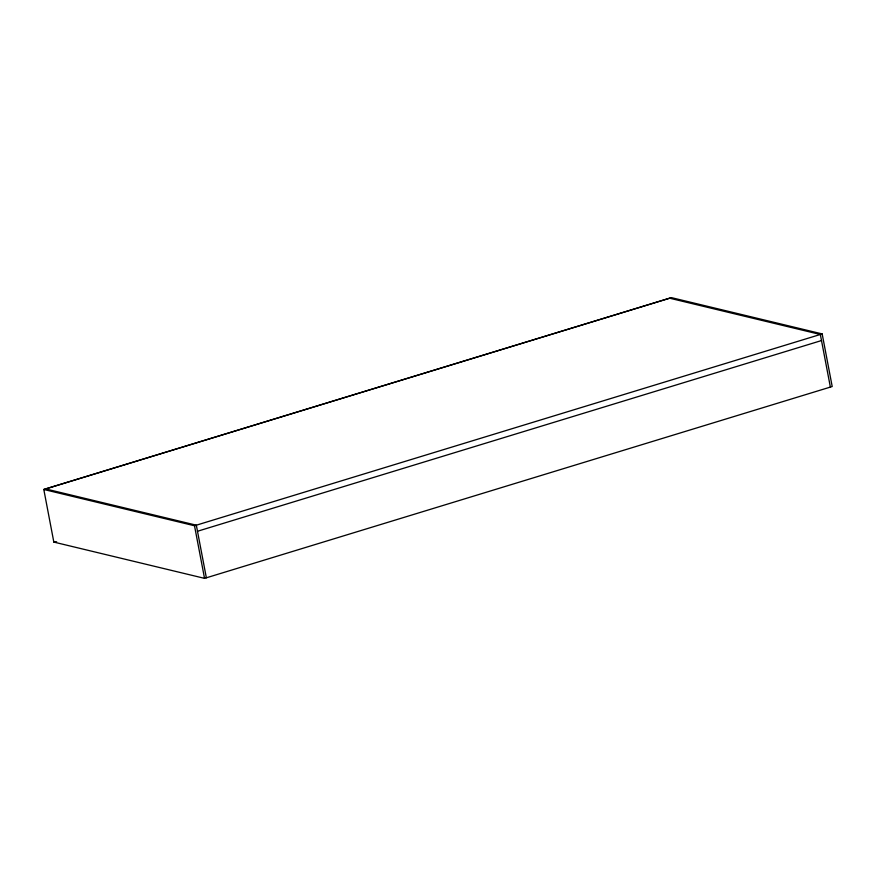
<?xml version="1.0" encoding="UTF-8"?>
<svg xmlns="http://www.w3.org/2000/svg" width="876" height="876" viewBox="0 0 876 876"><rect width="100%" height="100%" fill="white"/><g stroke="black" fill="none" stroke-linecap="round" stroke-linejoin="round"><path stroke-width="1.31" d="M822.17 333.92L194.505 525.753L43.8 489.476L671.454 297.643L822.17 333.92L832.2 386.524L204.546 578.357L53.83 542.08L43.8 489.476L671.454 297.643M197.494 531.261L821.502 340.556M53.83 542.08L56.655 541.762M670.622 298.442L820.341 334.479L830.371 387.082M46.614 489.158L196.334 525.195L206.364 577.799M194.505 525.753L204.546 578.357"/></g></svg>
